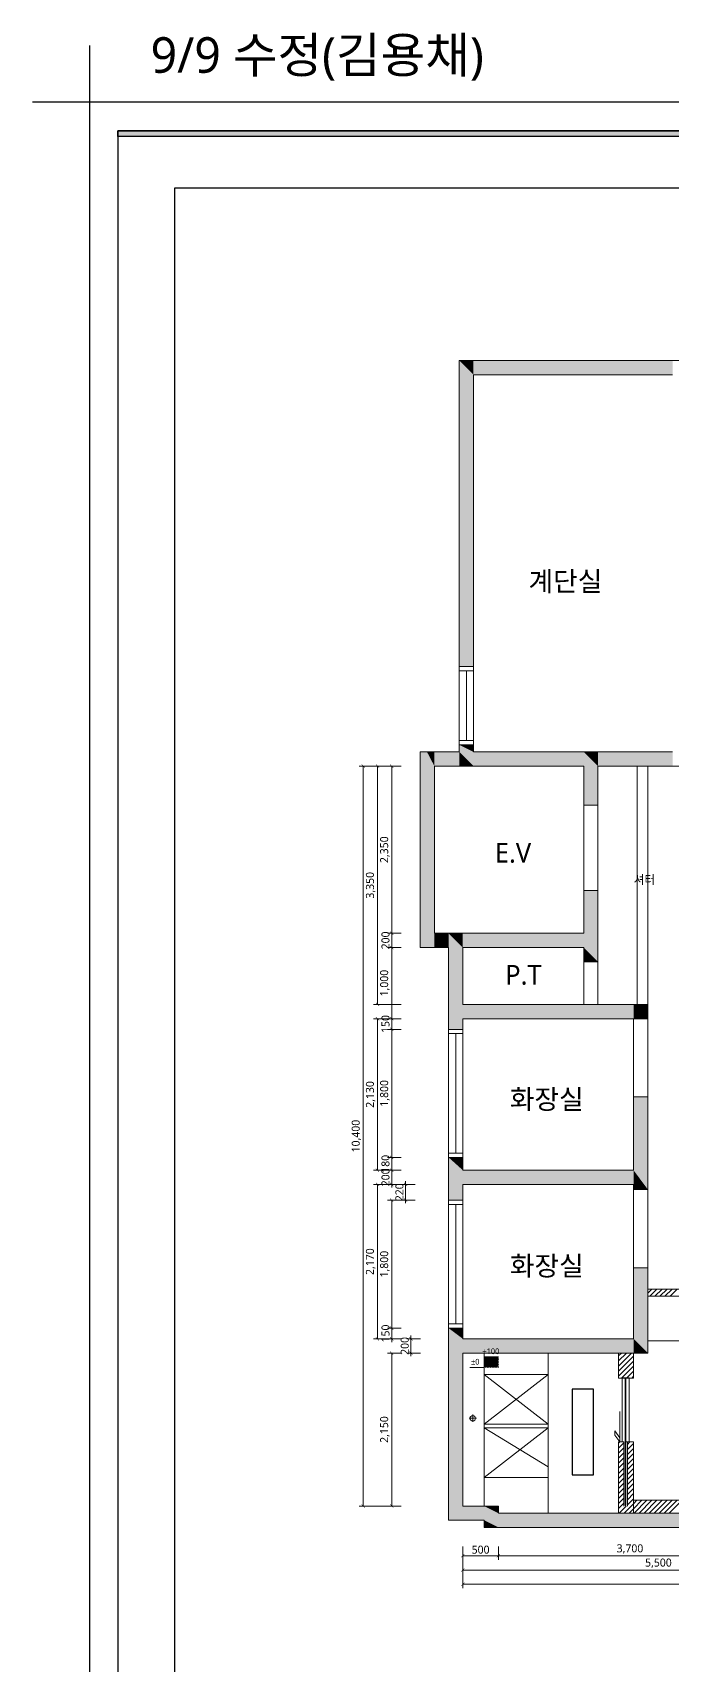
# Model space of a CAD drawing. Header units: metres. Extents: x 11578468 to 47831421, y -58341524 to -14256839.
# Drawn here: x 23826530 to 23835524, y -29070471 to -29047523 of the extents above; entities that cross this region are included whole.
import ezdxf
from ezdxf.enums import TextEntityAlignment as Align

# ---------------------------------------------------------------- set-up
doc = ezdxf.new("R2010")
doc.units = ezdxf.units.M
doc.header["$LTSCALE"] = 50
doc.header["$MEASUREMENT"] = 0
doc.linetypes.add('DH-HID2', pattern=[1.2, 0.8, -0.4])
doc.layers.get('0').update_dxf_attribs({"linetype": 'CONTINUOUS'})
doc.layers.get('DEFPOINTS').update_dxf_attribs({"linetype": 'CONTINUOUS'})
for name, color, linetype in [('#조명', 40, 'CONTINUOUS'), ('FORM(YOURNAME)-1', 1, 'CONTINUOUS'), ('FORM(YOURNAME)-11', 1, 'CONTINUOUS'), ('FU-FURM', 251, 'DH-HID2'), ('TEX', 7, 'CONTINUOUS')]:
    doc.layers.add(name, color=color, linetype=linetype)
doc.layers.add('ha', color=8, linetype='CONTINUOUS', lineweight=5)
doc.styles.add('JT1', font='malgun.ttf')
doc.styles.add('N 맑은고딕', font='malgun.ttf')
doc.styles.add('NEW 맑은고딕', font='malgun.ttf')
doc.styles.add('YOURNAME', font='malgun.ttf')
doc.styles.add('맑은 고딕', font='malgun.ttf')

# ---------------------------------------------------------------- blocks, each defined once
blk = doc.blocks.new('FORM-ELEVATION')
at = {"layer": 'FORM(YOURNAME)-11'}
h = blk.add_hatch(color=256, dxfattribs=at)
h.dxf.hatch_style = 1
h.paths.add_polyline_path([(-10309, 35708), (71691, 35708), (71691, 35508), (-10309, 35508)])
h.paths.add_polyline_path([(-10309, -21492), (71691, -21492), (71691, -21692), (-10309, -21692)])
at = {"layer": 'DEFPOINTS', "color": 1}
blk.add_lwpolyline([(-11309, 38708), (-11309, 36708), (-13309, 36708)], dxfattribs=at)
at = {"layer": 'DEFPOINTS', "color": 158}
blk.add_lwpolyline([(-10309, -21692), (71691, -21692), (71691, 35708), (-10309, 35708)], close=True, dxfattribs=at)
at = {"layer": 'DEFPOINTS'}
blk.add_lwpolyline([(-8309, 33708), (61071, 33708), (61071, -19692), (-8309, -19692)], close=True, dxfattribs=at)
at = {"layer": 'FORM(YOURNAME)-11', "color": 250}
blk.add_lwpolyline([(-11309, -22692), (72691, -22692), (72691, 36708), (-11309, 36708)], close=True, dxfattribs=at)
at = {"layer": 'FORM(YOURNAME)-11'}
blk.add_lwpolyline([(-10309, 35708), (71691, 35708), (71691, 35508), (-10309, 35508)], close=True, dxfattribs=at)
at = {"layer": 'FORM(YOURNAME)-11', "color": 3, "style": 'YOURNAME'}
for tag, height, p in [('1', 451, (71041, -1219)), ('2', 451, (71041, -1863)), ('3', 451, (71041, -3150)), ('4', 451, (71041, -5081)), ('5', 515, (71041, -7398)), ('6', 515, (71041, -9650)), ('7', 515, (71041, -11903)), ('8', 515, (71041, -14155)), ('9', 515, (71041, -16408)), ('10', 515, (66791, -18596)), ('11', 515, (71041, -18660)), ('12', 515, (66791, -20848)), ('13', 515, (71041, -20848))]:
    blk.add_attdef(tag, text='', height=height, dxfattribs=at).set_placement(p, align=Align.MIDDLE_RIGHT)
blk = doc.blocks.new('_ArchTick')
at = {"color": 0, "linetype": 'ByBlock', "const_width": 0.15}
blk.add_lwpolyline([(-0.5, -0.5), (0.5, 0.5)], dxfattribs=at)
blk = doc.blocks.new('gasdgd')
at = {"layer": 'ha'}
for p, q in [((23832528, -29052132), (23835728, -29052132)), ((23832528, -29052132), (23832528, -29056432)), ((23832728, -29052332), (23835528, -29052332)), ((23832728, -29052332), (23832728, -29056432)), ((23832528, -29056432), (23832728, -29056432)), ((23832628, -29056492), (23832628, -29057472)), ((23831978, -29060382), (23831978, -29057632)), ((23831978, -29057632), (23832074, -29057632)), ((23832528, -29057632), (23832074, -29057632)), ((23832528, -29057532), (23832528, -29057632)), ((23832528, -29057532), (23832728, -29057532)), ((23832728, -29057532), (23832728, -29057632)), ((23835528, -29057632), (23832728, -29057632)), ((23831692, -29057832), (23831121, -29057832)), ((23831178, -29057832), (23831178, -29068232)), ((23831710, -29057832), (23831321, -29057832)), ((23831378, -29057832), (23831378, -29061182)), ((23831710, -29057832), (23831521, -29057832)), ((23831578, -29057832), (23831578, -29060182)), ((23834278, -29057832), (23832178, -29057832)), ((23832178, -29060182), (23832178, -29057832)), ((23834278, -29058382), (23834278, -29057832)), ((23835728, -29057832), (23834478, -29057832)), ((23834478, -29058382), (23834478, -29057832)), ((23835178, -29057832), (23835028, -29057832)), ((23835028, -29057832), (23835028, -29061182)), ((23835178, -29061182), (23835178, -29057832)), ((23834278, -29058382), (23834478, -29058382)), ((23834478, -29058382), (23834278, -29058382)), ((23834278, -29058382), (23834278, -29059582)), ((23834478, -29059582), (23834478, -29058382)), ((23834278, -29059632), (23834278, -29059582)), ((23834278, -29059582), (23834478, -29059582)), ((23834278, -29059582), (23834478, -29059582)), ((23834278, -29060182), (23834278, -29059632)), ((23834478, -29059632), (23834478, -29059582)), ((23834478, -29060382), (23834478, -29059632)), ((23831710, -29060182), (23831521, -29060182)), ((23831710, -29060182), (23831521, -29060182)), ((23831578, -29060137), (23831578, -29060427)), ((23832578, -29060182), (23832178, -29060182)), ((23832578, -29060182), (23834278, -29060182)), ((23831710, -29060382), (23831521, -29060382)), ((23831710, -29060382), (23831521, -29060382)), ((23831578, -29060382), (23831578, -29061382)), ((23832378, -29060382), (23831978, -29060382)), ((23832378, -29061532), (23832378, -29060382)), ((23832578, -29061182), (23832578, -29060382)), ((23832578, -29060382), (23834278, -29060382)), ((23834278, -29060582), (23834278, -29060382)), ((23834478, -29060382), (23834478, -29060582)), ((23834478, -29060582), (23834278, -29060582)), ((23834478, -29060582), (23834278, -29060582)), ((23834278, -29060582), (23834278, -29061182)), ((23834478, -29061182), (23834478, -29060582)), ((23831710, -29061182), (23831321, -29061182)), ((23831710, -29061382), (23831321, -29061382)), ((23831378, -29061382), (23831378, -29063512)), ((23831710, -29061382), (23831521, -29061382)), ((23831710, -29061382), (23831521, -29061382)), ((23831578, -29061337), (23831578, -29061577)), ((23832578, -29061182), (23835178, -29061182)), ((23832578, -29061532), (23832578, -29061382)), ((23832578, -29061382), (23834978, -29061382)), ((23834278, -29061182), (23834478, -29061182)), ((23834978, -29061382), (23835178, -29061382)), ((23834978, -29061382), (23835178, -29061382)), ((23835178, -29061382), (23834978, -29061382)), ((23834978, -29061382), (23834978, -29062482)), ((23835028, -29061182), (23835178, -29061182)), ((23835178, -29061182), (23835178, -29061382)), ((23835178, -29062482), (23835178, -29061382)), ((23831710, -29061532), (23831521, -29061532)), ((23831710, -29061532), (23831521, -29061532)), ((23831578, -29061532), (23831578, -29063332)), ((23832578, -29061532), (23832378, -29061532)), ((23832478, -29061592), (23832478, -29063272)), ((23834978, -29062482), (23834978, -29063512)), ((23834978, -29062482), (23835178, -29062482)), ((23834978, -29062482), (23835178, -29062482)), ((23835178, -29062482), (23835178, -29063712)), ((23831710, -29063332), (23831521, -29063332)), ((23831710, -29063332), (23831521, -29063332)), ((23831578, -29063287), (23831578, -29063557)), ((23832378, -29063932), (23832378, -29063332)), ((23832578, -29063332), (23832378, -29063332)), ((23832578, -29063512), (23832578, -29063332)), ((23831710, -29063512), (23831321, -29063512)), ((23831710, -29063512), (23831521, -29063512)), ((23831710, -29063512), (23831521, -29063512)), ((23831578, -29063467), (23831578, -29063757)), ((23831774, -29063667), (23831774, -29063977)), ((23834978, -29063512), (23832578, -29063512)), ((23831706, -29063712), (23831321, -29063712)), ((23831378, -29063712), (23831378, -29065882)), ((23831710, -29063712), (23831521, -29063712)), ((23831906, -29063712), (23831717, -29063712)), ((23832578, -29063932), (23832578, -29063712)), ((23834978, -29063712), (23832578, -29063712)), ((23834978, -29063712), (23834978, -29063782)), ((23834978, -29063782), (23835178, -29063782)), ((23835178, -29063782), (23834978, -29063782)), ((23834978, -29063782), (23834978, -29064882)), ((23835178, -29063712), (23835178, -29063782)), ((23835178, -29064882), (23835178, -29063782)), ((23831710, -29063932), (23831521, -29063932)), ((23831578, -29063932), (23831578, -29065732)), ((23831906, -29063932), (23831717, -29063932)), ((23832578, -29063932), (23832378, -29063932)), ((23832478, -29063992), (23832478, -29065672)), ((23834978, -29064882), (23834978, -29065882)), ((23834978, -29064882), (23835178, -29064882)), ((23834978, -29064882), (23835178, -29064882)), ((23835178, -29064882), (23835178, -29066082)), ((23835178, -29065242), (23835237, -29065182)), ((23836428, -29065182), (23835178, -29065182)), ((23835178, -29065182), (23835178, -29066082)), ((23835778, -29065282), (23835178, -29065282)), ((23835178, -29065282), (23835178, -29065912)), ((23836428, -29065282), (23835178, -29065282)), ((23835208, -29065282), (23835308, -29065182)), ((23835279, -29065282), (23835379, -29065182)), ((23835349, -29065282), (23835449, -29065182)), ((23835420, -29065282), (23835520, -29065182)), ((23835491, -29065282), (23835591, -29065182)), ((23831710, -29065732), (23831521, -29065732)), ((23831710, -29065732), (23831521, -29065732)), ((23831578, -29065687), (23831578, -29065927)), ((23832378, -29068432), (23832378, -29065732)), ((23832578, -29065732), (23832378, -29065732)), ((23832578, -29065882), (23832578, -29065732)), ((23831710, -29065882), (23831321, -29065882)), ((23831710, -29065882), (23831521, -29065882)), ((23831981, -29065882), (23831792, -29065882)), ((23831849, -29065837), (23831849, -29066127)), ((23832578, -29065882), (23834978, -29065882)), ((23835178, -29065912), (23835778, -29065912)), ((23831710, -29066082), (23831521, -29066082)), ((23831578, -29066082), (23831578, -29068232)), ((23831981, -29066082), (23831792, -29066082)), ((23832578, -29068232), (23832578, -29066082)), ((23832578, -29066082), (23835178, -29066082)), ((23832878, -29068232), (23832878, -29066082)), ((23832878, -29068232), (23832878, -29066082)), ((23832878, -29066082), (23833778, -29066082)), ((23833078, -29066135), (23832878, -29066135)), ((23832878, -29066145), (23832888, -29066135)), ((23832878, -29066168), (23832911, -29066135)), ((23832878, -29066190), (23832933, -29066135)), ((23832878, -29066213), (23832956, -29066135)), ((23832878, -29066235), (23832978, -29066135)), ((23832878, -29066258), (23833000, -29066135)), ((23832878, -29066280), (23833023, -29066135)), ((23832895, -29066285), (23833045, -29066135)), ((23832918, -29066285), (23833068, -29066135)), ((23832940, -29066285), (23833078, -29066147)), ((23832963, -29066285), (23833078, -29066170)), ((23832985, -29066285), (23833078, -29066192)), ((23833778, -29066082), (23833778, -29068332)), ((23834768, -29066123), (23834808, -29066082)), ((23834768, -29066193), (23834879, -29066082)), ((23834768, -29066264), (23834949, -29066082)), ((23834768, -29066433), (23834768, -29066082)), ((23834768, -29066335), (23834978, -29066125)), ((23834768, -29066405), (23834978, -29066195)), ((23834978, -29066082), (23834978, -29066433)), ((23832878, -29066285), (23832678, -29066285)), ((23833778, -29066382), (23832878, -29066382)), ((23832878, -29066382), (23832878, -29067082)), ((23833778, -29067082), (23832878, -29066382)), ((23832878, -29067082), (23833778, -29066382)), ((23833008, -29066285), (23833078, -29066215)), ((23833030, -29066285), (23833078, -29066237)), ((23833052, -29066285), (23833078, -29066260)), ((23833075, -29066285), (23833078, -29066282)), ((23833778, -29067082), (23833778, -29066382)), ((23834768, -29066433), (23834978, -29066433)), ((23834811, -29066433), (23834978, -29066266)), ((23834917, -29066432), (23834817, -29066432)), ((23834817, -29066432), (23834817, -29067332)), ((23834862, -29067332), (23834862, -29066432)), ((23834862, -29066432), (23834872, -29066432)), ((23834872, -29066432), (23834872, -29067332)), ((23834882, -29066432), (23834978, -29066337)), ((23834917, -29067332), (23834917, -29066432)), ((23834953, -29066433), (23834978, -29066408)), ((23832770, -29066999), (23832665, -29066999)), ((23832718, -29067051), (23832718, -29066946)), ((23832878, -29067082), (23833778, -29067082)), ((23834786, -29066903), (23834786, -29067332)), ((23834786, -29067274), (23834786, -29066903)), ((23834786, -29066903), (23834786, -29066903)), ((23833778, -29067131), (23832878, -29067131)), ((23832878, -29067131), (23832878, -29067831)), ((23833778, -29067681), (23832878, -29067131)), ((23832878, -29067831), (23833778, -29067131)), ((23833778, -29067831), (23833778, -29067131)), ((23834714, -29067234), (23834714, -29067175)), ((23834714, -29067175), (23834786, -29067274)), ((23834786, -29067332), (23834714, -29067234)), ((23834768, -29067349), (23834784, -29067332)), ((23834768, -29068332), (23834768, -29067332)), ((23834768, -29067332), (23834843, -29067332)), ((23834768, -29067420), (23834843, -29067345)), ((23834843, -29067332), (23834843, -29068232)), ((23834872, -29067332), (23834862, -29067332)), ((23834862, -29068226), (23834862, -29067332)), ((23834862, -29067332), (23834872, -29067332)), ((23834867, -29067332), (23834917, -29067332)), ((23834872, -29067332), (23834872, -29068226)), ((23834893, -29067365), (23834926, -29067332)), ((23834893, -29068232), (23834893, -29067332)), ((23834893, -29067332), (23834978, -29067332)), ((23834893, -29067436), (23834978, -29067351)), ((23834978, -29067332), (23834978, -29068332)), ((23834978, -29068332), (23834978, -29067332)), ((23834768, -29067490), (23834843, -29067415)), ((23834768, -29067561), (23834843, -29067486)), ((23834768, -29067632), (23834843, -29067557)), ((23834893, -29067507), (23834978, -29067422)), ((23834893, -29067577), (23834978, -29067492)), ((23834893, -29067648), (23834978, -29067563)), ((23834768, -29067702), (23834843, -29067627)), ((23834768, -29067773), (23834843, -29067698)), ((23834768, -29067844), (23834843, -29067769)), ((23834893, -29067719), (23834978, -29067634)), ((23834893, -29067790), (23834978, -29067705)), ((23834893, -29067860), (23834978, -29067775)), ((23832878, -29067831), (23833778, -29067831)), ((23834768, -29067915), (23834843, -29067840)), ((23834768, -29067985), (23834843, -29067910)), ((23834768, -29068056), (23834843, -29067981)), ((23834893, -29067931), (23834978, -29067846)), ((23834893, -29068002), (23834978, -29067917)), ((23834893, -29068072), (23834978, -29067987)), ((23831710, -29068232), (23831121, -29068232)), ((23831710, -29068232), (23831521, -29068232)), ((23833078, -29068232), (23832578, -29068232)), ((23833078, -29068332), (23833078, -29068232)), ((23834768, -29068127), (23834843, -29068052)), ((23834768, -29068197), (23834843, -29068122)), ((23834768, -29068268), (23834843, -29068193)), ((23834774, -29068332), (23834874, -29068232)), ((23834845, -29068332), (23834978, -29068200)), ((23834872, -29068226), (23834862, -29068226)), ((23834893, -29068143), (23834978, -29068058)), ((23834893, -29068214), (23834978, -29068129)), ((23834916, -29068332), (23834978, -29068270)), ((23834978, -29068200), (23835025, -29068152)), ((23834978, -29068270), (23835096, -29068152)), ((23834978, -29068152), (23841330, -29068152)), ((23834986, -29068332), (23835166, -29068152)), ((23835057, -29068332), (23835237, -29068152)), ((23835128, -29068332), (23835308, -29068152)), ((23835199, -29068332), (23835379, -29068152)), ((23835269, -29068332), (23835449, -29068152)), ((23835340, -29068332), (23835520, -29068152)), ((23835411, -29068332), (23835591, -29068152)), ((23835481, -29068332), (23835661, -29068152)), ((23832878, -29068432), (23832378, -29068432)), ((23832878, -29068532), (23832878, -29068432)), ((23836778, -29068332), (23833078, -29068332)), ((23833778, -29068332), (23833078, -29068332)), ((23836778, -29068532), (23832878, -29068532)), ((23832578, -29068800), (23832578, -29068989)), ((23832578, -29068800), (23832578, -29069189)), ((23832578, -29068800), (23832578, -29069389)), ((23832578, -29068932), (23833078, -29068932)), ((23833078, -29068800), (23833078, -29068989)), ((23833078, -29068800), (23833078, -29068989)), ((23833078, -29068932), (23836778, -29068932)), ((23832578, -29069132), (23838078, -29069132)), ((23832578, -29069332), (23852928, -29069332))]:
    blk.add_line(p, q, dxfattribs=at)
for points in [[(23832528, -29056432), (23832528, -29057532), (23832728, -29057532), (23832728, -29056432)], [(23832528, -29056432), (23832528, -29056492), (23832728, -29056492), (23832728, -29056432)], [(23832528, -29057532), (23832528, -29057472), (23832728, -29057472), (23832728, -29057532)], [(23832378, -29061532), (23832378, -29063332), (23832578, -29063332), (23832578, -29061532)], [(23832378, -29061532), (23832378, -29061592), (23832578, -29061592), (23832578, -29061532)], [(23832378, -29063332), (23832378, -29063272), (23832578, -29063272), (23832578, -29063332)], [(23832378, -29063932), (23832378, -29065732), (23832578, -29065732), (23832578, -29063932)], [(23832378, -29063932), (23832378, -29063992), (23832578, -29063992), (23832578, -29063932)], [(23832378, -29065732), (23832378, -29065672), (23832578, -29065672), (23832578, -29065732)]]:
    blk.add_lwpolyline(points, close=True, dxfattribs=at)
blk.add_circle((23832718, -29066999), 37.5, dxfattribs=at)
for points in [[(23832528, -29056432), (23832528, -29052132), (23832728, -29056432)], [(23832728, -29052332), (23832528, -29052132), (23832728, -29052132)], [(23832728, -29056432), (23832528, -29052132), (23832728, -29052332)], [(23832728, -29052332), (23832728, -29052132), (23835528, -29052332)], [(23835528, -29052332), (23832728, -29052132), (23835528, -29052132)], [(23831978, -29060382), (23831978, -29057632), (23832074, -29060382)], [(23832074, -29060382), (23831978, -29057632), (23832074, -29057632)], [(23832074, -29060382), (23832074, -29057632), (23832178, -29060382)], [(23832178, -29057832), (23832074, -29057632), (23832178, -29057632)], [(23832178, -29060382), (23832074, -29057632), (23832178, -29060182)], [(23832178, -29060182), (23832074, -29057632), (23832178, -29057832)], [(23832178, -29057832), (23832178, -29057632), (23832528, -29057832)], [(23832528, -29057832), (23832178, -29057632), (23832528, -29057632)], [(23832528, -29057632), (23832528, -29057532), (23832728, -29057832)], [(23832728, -29057632), (23832528, -29057532), (23832728, -29057532)], [(23832728, -29057832), (23832528, -29057532), (23832728, -29057632)], [(23832528, -29057832), (23832528, -29057632), (23832728, -29057832)], [(23832728, -29057832), (23832728, -29057632), (23834278, -29057832)], [(23834278, -29057832), (23832728, -29057632), (23834278, -29057632)], [(23834278, -29057832), (23834278, -29057632), (23834478, -29058382)], [(23834478, -29057832), (23834278, -29057632), (23834478, -29057632)], [(23834478, -29058382), (23834278, -29057632), (23834478, -29057832)], [(23834478, -29057832), (23834478, -29057632), (23835528, -29057832)], [(23835528, -29057832), (23834478, -29057632), (23835528, -29057632)], [(23834278, -29058382), (23834278, -29057832), (23834478, -29058382)], [(23834278, -29060182), (23834278, -29059582), (23834478, -29060582)], [(23834478, -29060582), (23834278, -29059582), (23834478, -29059582)], [(23832178, -29060382), (23832178, -29060182), (23832378, -29060382)], [(23832378, -29060382), (23832178, -29060182), (23832378, -29060182)], [(23832378, -29060382), (23832378, -29060182), (23832578, -29061532)], [(23832578, -29060382), (23832378, -29060182), (23832578, -29060182)], [(23832578, -29061532), (23832378, -29060182), (23832578, -29061382)], [(23832578, -29061382), (23832378, -29060182), (23832578, -29061182)], [(23832578, -29061182), (23832378, -29060182), (23832578, -29060382)], [(23832578, -29060382), (23832578, -29060182), (23834278, -29060382)], [(23834278, -29060382), (23832578, -29060182), (23834278, -29060182)], [(23834278, -29060382), (23834278, -29060182), (23834478, -29060582)], [(23832378, -29061532), (23832378, -29060382), (23832578, -29061532)], [(23834278, -29060582), (23834278, -29060382), (23834478, -29060582)], [(23832578, -29061382), (23832578, -29061182), (23834978, -29061382)], [(23834978, -29061382), (23832578, -29061182), (23834978, -29061182)], [(23834978, -29061382), (23834978, -29061182), (23835178, -29061382)], [(23835178, -29061382), (23834978, -29061182), (23835178, -29061182)], [(23834978, -29063512), (23834978, -29062482), (23835178, -29063782)], [(23835178, -29063782), (23834978, -29062482), (23835178, -29062482)], [(23832378, -29063932), (23832378, -29063332), (23832578, -29063932)], [(23832578, -29063512), (23832378, -29063332), (23832578, -29063332)], [(23832578, -29063932), (23832378, -29063332), (23832578, -29063712)], [(23832578, -29063712), (23832378, -29063332), (23832578, -29063512)], [(23832578, -29063712), (23832578, -29063512), (23834978, -29063712)], [(23834978, -29063712), (23832578, -29063512), (23834978, -29063512)], [(23834978, -29063712), (23834978, -29063512), (23835178, -29063782)], [(23834978, -29063782), (23834978, -29063712), (23835178, -29063782)], [(23834978, -29065882), (23834978, -29064882), (23835178, -29066082)], [(23835178, -29066082), (23834978, -29064882), (23835178, -29064882)], [(23832378, -29068432), (23832378, -29065732), (23832578, -29068432)], [(23832578, -29065882), (23832378, -29065732), (23832578, -29065732)], [(23832578, -29068432), (23832378, -29065732), (23832578, -29068232)], [(23832578, -29068232), (23832378, -29065732), (23832578, -29066082)], [(23832578, -29066082), (23832378, -29065732), (23832578, -29065882)], [(23832578, -29066082), (23832578, -29065882), (23834978, -29066082)], [(23834978, -29066082), (23832578, -29065882), (23834978, -29065882)], [(23834978, -29066082), (23834978, -29065882), (23835178, -29066082)], [(23832578, -29068432), (23832578, -29068232), (23832878, -29068432)], [(23832878, -29068432), (23832578, -29068232), (23832878, -29068232)], [(23832878, -29068432), (23832878, -29068232), (23833078, -29068532)], [(23833078, -29068332), (23832878, -29068232), (23833078, -29068232)], [(23833078, -29068532), (23832878, -29068232), (23833078, -29068332)], [(23832878, -29068532), (23832878, -29068432), (23833078, -29068532)], [(23833078, -29068532), (23833078, -29068332), (23836778, -29068532)], [(23836778, -29068532), (23833078, -29068332), (23836778, -29068332)]]:
    blk.add_solid(points, dxfattribs=at)
at = {"layer": 'ha', "xscale": 45, "yscale": 45, "zscale": 45}
for p, rotation in [((23831178, -29057832), 90), ((23831378, -29057832), 90), ((23831578, -29057832), 90), ((23831578, -29060182), 270), ((23831578, -29060182), 270), ((23831578, -29060382), 90), ((23831578, -29060382), 90), ((23831378, -29061182), 270), ((23831378, -29061382), 90), ((23831578, -29061382), 270), ((23831578, -29061382), 270), ((23831578, -29061532), 90), ((23831578, -29061532), 90), ((23831578, -29063332), 270), ((23831578, -29063332), 270), ((23831378, -29063512), 270), ((23831578, -29063512), 90), ((23831578, -29063512), 270), ((23831378, -29063712), 90), ((23831578, -29063712), 90), ((23831578, -29063932), 90), ((23831774, -29063712), 270), ((23831774, -29063932), 90), ((23831578, -29065732), 270), ((23831578, -29065732), 270), ((23831378, -29065882), 270), ((23831578, -29065882), 90), ((23831849, -29065882), 270), ((23831578, -29066082), 90), ((23831849, -29066082), 90), ((23831178, -29068232), 270), ((23831578, -29068232), 270), ((23832578, -29068932), 180), ((23833078, -29068932), 180), ((23832578, -29069132), 180), ((23832578, -29069332), 180)]:
    blk.add_blockref('_ArchTick', p, dxfattribs=dict(at, rotation=rotation))
blk.add_blockref('_ArchTick', (23833078, -29068932), dxfattribs=at)
at = {"layer": 'ha'}
for s, height, style, p in [('계단실', 275.9, 'NEW 맑은고딕', (23833501, -29055372)), ('E.V', 275.9, 'NEW 맑은고딕', (23833027, -29059188)), ('셔터', 120, 'JT1', (23834981, -29059489)), ('P.T', 275.9, 'NEW 맑은고딕', (23833173, -29060903)), ('화장실', 275.9, 'NEW 맑은고딕', (23833239, -29062652)), ('화장실', 275.9, 'NEW 맑은고딕', (23833239, -29064994)), ('±0', 80, '맑은 고딕', (23832693, -29066244)), ('+100', 80, '맑은 고딕', (23832853, -29066097))]:
    blk.add_text(s, height=height, dxfattribs=dict(at, style=style)).set_placement(p)
at = {"layer": 'ha', "char_height": 112.5, "attachment_point": 5, "rotation": 90, "style": 'N 맑은고딕'}
for s, insert in [('2,350', (23831482, -29059007)), ('3,350', (23831282, -29059507)), ('200', (23831491, -29060282)), ('1,000', (23831482, -29060882)), ('150', (23831491, -29061457)), ('2,130', (23831282, -29062447)), ('1,800', (23831482, -29062432)), ('10,400', (23831082, -29063032)), ('180', (23831491, -29063422)), ('200', (23831491, -29063612)), ('220', (23831687, -29063822)), ('2,170', (23831282, -29064797)), ('1,800', (23831482, -29064832)), ('150', (23831491, -29065807)), ('200', (23831762, -29065982)), ('2,150', (23831482, -29067157))]:
    blk.add_mtext(s, dxfattribs=dict(at, insert=insert))
at = {"layer": 'ha', "char_height": 112.5, "attachment_point": 5, "style": 'N 맑은고딕'}
for s, insert in [('500', (23832828, -29068846)), ('3,700', (23834928, -29068837)), ('5,500', (23835328, -29069037))]:
    blk.add_mtext(s, dxfattribs=dict(at, insert=insert))

msp = doc.modelspace()

# ---------------------------------------------------------------- linework, layer by layer
at = {"layer": '#조명', "ltscale": 10}
msp.add_lwpolyline([(23834115.8, -29067791.4), (23834415.8, -29067791.4), (23834415.8, -29066591.4), (23834115.8, -29066591.4)], close=True, dxfattribs=at)

# ---------------------------------------------------------------- block references
at = {"layer": 'FORM(YOURNAME)-1', "xscale": 0.4, "yscale": 0.4, "zscale": 0.4}
msp.add_blockref('FORM-ELEVATION', (23831853.2, -29063185.2), dxfattribs=at)
at = {"layer": 'FU-FURM', "color": 8, "ltscale": 30}
msp.add_blockref('gasdgd', (0, 0), dxfattribs=at)

# ---------------------------------------------------------------- texts
at = {"layer": 'TEX', "style": 'JT1'}
msp.add_text('9/9 수정(김용채)', height=500, dxfattribs=at).set_placement((23828188.6, -29048086.9))

doc.saveas('drawing.dxf')
